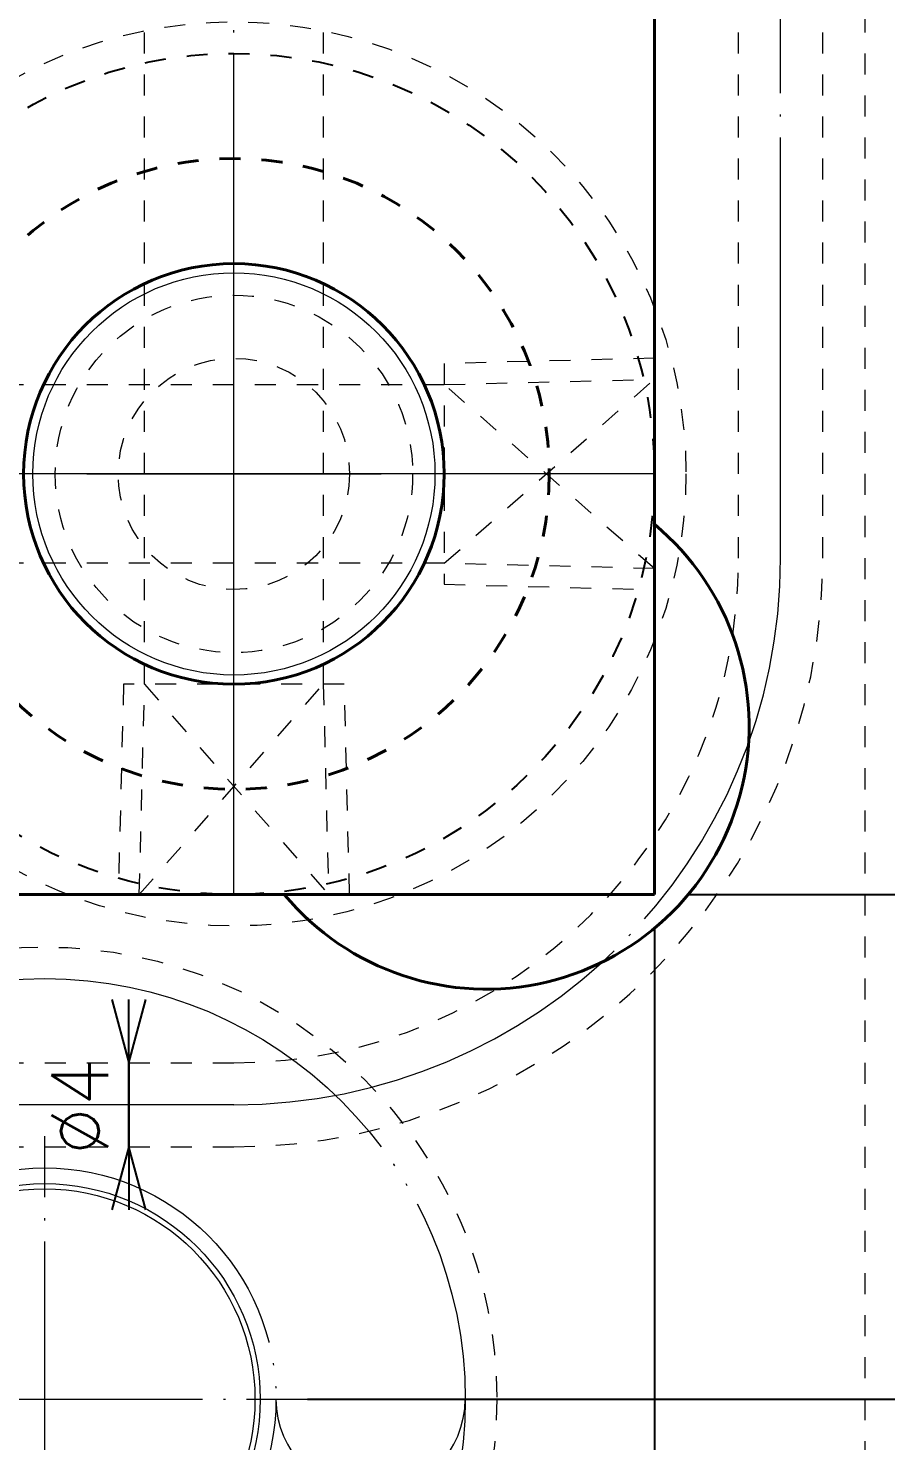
# Model space of a CAD drawing. Extents: x -178 to 604, y -587 to 345.
# Drawn here: x 435.2 to 476, y -136 to -68.8 of the extents above; entities that cross this region are included whole.
import ezdxf

# ---------------------------------------------------------------- set-up
doc = ezdxf.new("R2010")
doc.units = 0
doc.header["$MEASUREMENT"] = 0
for name, pattern in [('BORDER', [22, 20, -1, 0, -1]), ('DIVIDE', [23, 20, -1, 0, -1, 0, -1]), ('PHANTOM', [35, 30, -1, 1, -1, 1, -1]), ('STITCH', [2, 1, -1])]:
    doc.linetypes.add(name, pattern=pattern)
for name, color, linetype in [('11', 7, 'Continuous'), ('12', 7, 'Continuous'), ('15', 7, 'Continuous'), ('20', 7, 'Continuous'), ('5', 7, 'Continuous'), ('寸法線', 7, 'Continuous')]:
    doc.layers.add(name, color=color, linetype=linetype)
doc.styles.get("Standard").update_dxf_attribs({"font": 'txt', "bigfont": 'extfont'})
doc.dimstyles.new('VELDIM0', dxfattribs={"dimtxt": 2.69875, "dimasz": 3.000166, "dimexe": 0.5, "dimexo": 0.0625, "dimgap": 0.09, "dimtad": 0, "dimdec": 3, "dimdsep": 46, "dimtxsty": 'Standard', "dimcen": 0.09, "dimdle": 3, "dimadec": 0, "dimazin": 0, "dimtfac": 1, "dimtdec": 4, "dimtofl": 0, "dimtmove": 0, "dimatfit": 3, "dimfxl": 1, "dimtolj": 1, "dimtzin": 0, "dimarcsym": 0})
doc.dimstyles.new('VELDIM1', dxfattribs={"dimtxt": 2.69875, "dimasz": 3.000166, "dimexe": 0.5, "dimexo": 0.0625, "dimgap": 0.09, "dimtad": 0, "dimdec": 3, "dimdsep": 46, "dimtxsty": 'Standard', "dimcen": 0.09, "dimdle": 2, "dimadec": 0, "dimazin": 0, "dimtfac": 1, "dimtdec": 4, "dimtofl": 0, "dimtmove": 0, "dimatfit": 3, "dimfxl": 1, "dimtolj": 1, "dimtzin": 0, "dimarcsym": 0})

# ---------------------------------------------------------------- blocks, each defined once
blk = doc.blocks.new('CLUMP28')
at = {"layer": '12', "linetype": 'STITCH', "lineweight": 13}
for p, q in [((465, -84.5), (455, -84.75)), ((465, -85.5), (465, -84.5)), ((455, -84.75), (455, -95.25)), ((455, -94.25), (465, -85.5)), ((455, -85.75), (465, -85.5)), ((465, -94.5), (455, -85.75)), ((465, -94.5), (455, -94.25)), ((465, -95.5), (465, -94.5)), ((455, -95.25), (465, -95.5))]:
    blk.add_line(p, q, dxfattribs=at)
blk = doc.blocks.new('CLUMP27')
at = {"layer": '12', "linetype": 'STITCH', "lineweight": 13}
blk.add_blockref('CLUMP28', (0, 0), dxfattribs=at)
blk = doc.blocks.new('CLUMP29')
at = {"layer": '11', "color": 5, "linetype": 'PHANTOM', "lineweight": 5}
for p, q in [((445, -97), (445, -83)), ((438, -90), (452, -90))]:
    blk.add_line(p, q, dxfattribs=at)
at = {"layer": '11', "linetype": 'STITCH', "lineweight": 5}
blk.add_circle((445, -90), 8.5, dxfattribs=at)
at = {"layer": '11', "linetype": 'STITCH', "lineweight": 13}
blk.add_circle((445, -90), 5.5, dxfattribs=at)
blk = doc.blocks.new('CLUMP31')
at = {"layer": '12', "linetype": 'STITCH', "lineweight": 13}
for p, q in [((439.75, -100), (439.5, -110)), ((450.25, -100), (439.75, -100)), ((440.5, -110), (449.25, -100)), ((440.5, -110), (440.75, -100)), ((440.75, -100), (449.5, -110)), ((449.25, -100), (449.5, -110)), ((450.5, -110), (450.25, -100)), ((439.5, -110), (440.5, -110)), ((449.5, -110), (450.5, -110))]:
    blk.add_line(p, q, dxfattribs=at)
blk = doc.blocks.new('CLUMP30')
at = {"layer": '12', "linetype": 'STITCH', "lineweight": 13}
blk.add_blockref('CLUMP31', (0, 0), dxfattribs=at)
blk = doc.blocks.new('*D554')
at = {"color": 0}
for p, q in [((466.605, -110), (487.736, -110)), ((487.736, -110), (508.868, -110)), ((508.868, -110), (528.413, -110))]:
    blk.add_line(p, q, dxfattribs=at)
blk.add_text('110', height=2.6987, dxfattribs=at).set_placement((530, -109.715))
blk = doc.blocks.new('*D567')
at = {"color": 0}
for p, q in [((515, -126.5), (515, -144.333)), ((515, -144.333), (515, -162.167)), ((515, -162.167), (515, -178.413))]:
    blk.add_line(p, q, dxfattribs=at)
blk.add_text('115', height=2.6987, rotation=90, dxfattribs=at).set_placement((516.111, -184.817))
blk = doc.blocks.new('*D846')
at = {"color": 0}
for p, q in [((439.196, -115), (440, -118)), ((440, -118), (440, -115)), ((440, -118), (440.804, -115)), ((440, -118), (440, -118)), ((440, -118), (440, -118)), ((440, -118), (440, -122)), ((440, -122), (440, -118)), ((440, -122), (439.196, -125)), ((440, -122), (440, -122)), ((440, -122), (440, -122)), ((440, -122), (440, -125)), ((440.804, -125), (440, -122))]:
    blk.add_line(p, q, dxfattribs=at)
blk.add_text('%%c4', height=2.6987, rotation=90, dxfattribs=at).set_placement((439.024, -122.409))
blk = doc.blocks.new('*D852')
at = {"color": 0}
for p, q in [((448.5, -134), (475.667, -134)), ((475.667, -134), (502.833, -134)), ((502.833, -134), (528.413, -134))]:
    blk.add_line(p, q, dxfattribs=at)
blk.add_text('134', height=2.6987, dxfattribs=at).set_placement((530, -135.111))
blk = doc.blocks.new('*D854')
at = {"color": 0}
for p, q in [((465, -111.605), (465, -134.403)), ((465, -134.403), (465, -157.202)), ((465, -157.202), (465, -178.413))]:
    blk.add_line(p, q, dxfattribs=at)
blk.add_text('65', height=2.6987, rotation=90, dxfattribs=at).set_placement((464.715, -191.523))
blk = doc.blocks.new('*D855')
at = {"color": 0}
for p, q in [((500, -115.5), (500, -137)), ((500, -137), (500, -158.5)), ((500, -158.5), (500, -178.413))]:
    blk.add_line(p, q, dxfattribs=at)
blk.add_text('100', height=2.6987, rotation=90, dxfattribs=at).set_placement((501.111, -184.817))
blk = doc.blocks.new('CLUMP466')
at = {"layer": '11', "color": 3, "linetype": 'DIVIDE', "lineweight": 5}
for radius in [20, 11]:
    blk.add_circle((436, -134), radius, dxfattribs=at)
for centre, start, end in [((420.5, -134), 0, 180), ((451.5, -134), 180, 0)]:
    blk.add_arc(centre, 4.5, start, end, dxfattribs=at)

msp = doc.modelspace()

# ---------------------------------------------------------------- linework, layer by layer
at = {"layer": '11', "linetype": 'STITCH', "lineweight": 13}
msp.add_circle((445, -90), 21.5, dxfattribs=at)
at = {"layer": '11', "linetype": 'STITCH', "lineweight": 25}
msp.add_circle((445, -90), 20, dxfattribs=at)
at = {"layer": '11', "lineweight": 13}
msp.add_circle((436, -134), 10, dxfattribs=at)
at = {"layer": '12', "linetype": 'STITCH', "lineweight": 13}
for p, q in [((440.75, -100), (440.75, -11)), ((449.25, -11), (449.25, -100)), ((400, -85.75), (455, -85.75)), ((455, -94.25), (400, -94.25))]:
    msp.add_line(p, q, dxfattribs=at)
at = {"layer": '12', "color": 5, "linetype": 'BORDER', "lineweight": 5}
for q in [(445, -14), (400, -90)]:
    msp.add_line((445, -90), q, dxfattribs=at)
at = {"layer": '15', "linetype": 'STITCH', "lineweight": 13}
for p, q in [((469, -94), (469, 98.8312)), ((473, -94), (473, 98.8312)), ((430, -118), (445.0022, -118)), ((430, -122), (445.0024, -122))]:
    msp.add_line(p, q, dxfattribs=at)
at = {"layer": '15', "color": 5, "linetype": 'BORDER', "lineweight": 5}
for p, q in [((471, -94), (471, 98.8312)), ((445, -120), (390, -120))]:
    msp.add_line(p, q, dxfattribs=at)
msp.add_arc((445, -94), 26, 269.999998, 359.999989, dxfattribs=at)
at = {"layer": '15', "linetype": 'STITCH', "lineweight": 13}
for radius, start, end in [(24, 270.005337, 359.999989), (28, 270.004941, 359.99999)]:
    msp.add_arc((445, -94), radius, start, end, dxfattribs=at)
at = {"layer": '20', "linetype": 'STITCH', "lineweight": 13}
msp.add_line((475, 0), (475, -173), dxfattribs=at)
at = {"layer": '20', "color": 5, "linetype": 'BORDER', "lineweight": 5}
for p, q in [((436, -146.5), (436, -121.5)), ((423.5, -134), (448.5, -134))]:
    msp.add_line(p, q, dxfattribs=at)
at = {"layer": '20', "linetype": 'STITCH', "lineweight": 40}
msp.add_circle((445, -90), 15, dxfattribs=at)
at = {"layer": '20', "color": 5, "linetype": 'STITCH', "lineweight": 5}
msp.add_circle((436, -134), 21.5, dxfattribs=at)
at = {"layer": '20', "color": 1, "lineweight": 13}
msp.add_circle((436, -134), 10.25, dxfattribs=at)
at = {"layer": '20', "lineweight": 40}
msp.add_arc((457, -102), 12.5, 219.791819, 50.208181, dxfattribs=at)
at = {"layer": '5', "lineweight": 40}
for p, q in [((465, -110), (465, 97)), ((335, -110), (465, -110))]:
    msp.add_line(p, q, dxfattribs=at)
at = {"layer": '5', "color": 5, "linetype": 'BORDER', "lineweight": 5}
for p in [(465, -90), (445, -110)]:
    msp.add_line(p, (445, -90), dxfattribs=at)
at = {"layer": '5', "lineweight": 40}
msp.add_circle((445, -90), 10, dxfattribs=at)
at = {"layer": '5', "lineweight": 13}
msp.add_circle((445, -90), 9.5626, dxfattribs=at)

# ---------------------------------------------------------------- block references
at = {"layer": '11', "linetype": 'STITCH', "lineweight": 13}
msp.add_blockref('CLUMP29', (0, 0), dxfattribs=at)
at = {"layer": '11', "color": 3, "lineweight": 5}
msp.add_blockref('CLUMP466', (0, 0), dxfattribs=at)
at = {"layer": '12', "lineweight": 13}
for name in ['CLUMP27', 'CLUMP30']:
    msp.add_blockref(name, (0, 0), dxfattribs=at)

# ---------------------------------------------------------------- dimensions: what is measured, and where the dimension line sits
at = {"layer": '寸法線', "color": 5, "lineweight": 5}
for feature_location, offset, dtype, origin, dimstyle, picture, middle in [((448.5, -134), (76.5, 134), 0, (530, -134), 'VELDIM1', '*D852', (530, -134)), ((500, -115.5), (-100, -59.5), 1, (500, -180), 'VELDIM0', '*D855', (500, -180)), ((515, -126.5), (-115, -48.5), 1, (515, -180), 'VELDIM0', '*D567', (515, -180))]:
    dim = msp.add_ordinate_dim(feature_location=feature_location, offset=offset, dtype=dtype, origin=origin, dimstyle=dimstyle, dxfattribs=at)
    dim.commit()
    dim.dimension.update_dxf_attribs({"geometry": picture, "text_midpoint": middle})
at = {"layer": '寸法線', "color": 1, "lineweight": 5}
for feature_location, offset, dtype, origin, picture, middle in [((466.6046863561, -110), (58.3953136439, 110), 0, (530, -110), '*D554', (530, -110)), ((465, -111.6046863561), (-65, -63.3953136439), 1, (465, -180), '*D854', (465, -180))]:
    dim = msp.add_ordinate_dim(feature_location=feature_location, offset=offset, dtype=dtype, origin=origin, dimstyle='VELDIM1', dxfattribs=at)
    dim.commit()
    dim.dimension.update_dxf_attribs({"geometry": picture, "text_midpoint": middle})
at = {"layer": '寸法線', "color": 5, "lineweight": 5}
dim = msp.add_linear_dim(base=(440, -118), p1=(440, -118), p2=(440, -122), angle=90, text='%%c<>', dimstyle='VELDIM0', dxfattribs=at)
dim.commit()
dim.dimension.update_dxf_attribs({"geometry": '*D846', "text_midpoint": (440, -120), "dimtype": 128})

doc.saveas('drawing.dxf')
